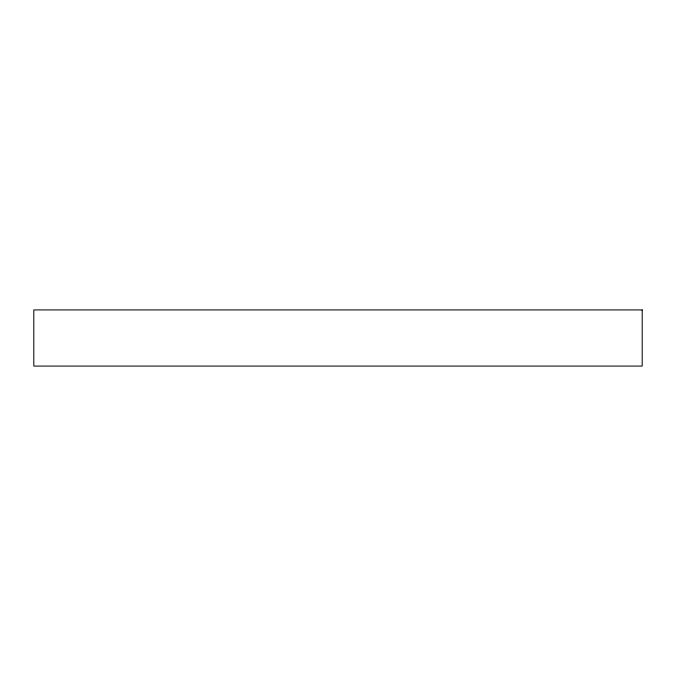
<?xml version="1.0" encoding="UTF-8"?>
<svg xmlns="http://www.w3.org/2000/svg" width="676" height="676" viewBox="0 0 676 676"><rect width="100%" height="100%" fill="white"/><g stroke="black" fill="none" stroke-linecap="round" stroke-linejoin="round"><path stroke-width="1.01" d="M642.2 309.921L33.8 309.921L33.8 366.079L642.2 366.079L642.2 309.921"/></g></svg>
